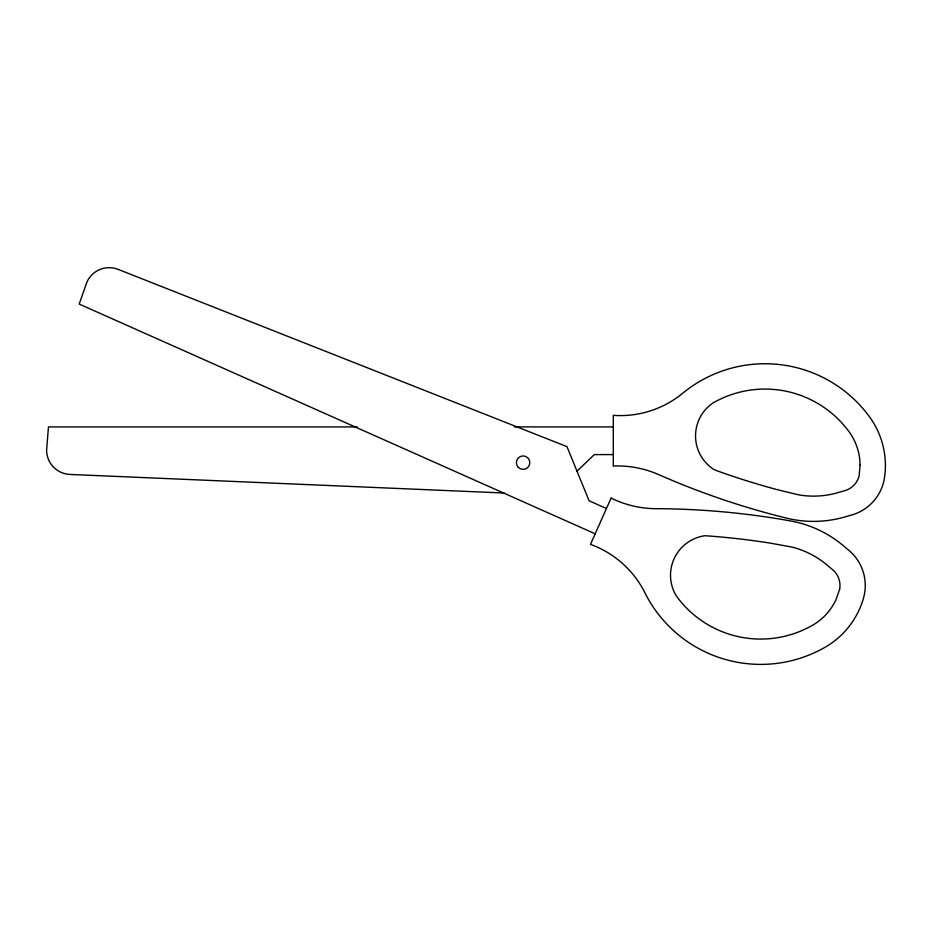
<?xml version="1.0" encoding="UTF-8"?>
<svg xmlns="http://www.w3.org/2000/svg" width="932" height="932" viewBox="0 0 932 932"><rect width="100%" height="100%" fill="white"/><g stroke="black" fill="none" stroke-linecap="round" stroke-linejoin="round"><path stroke-width="1.4" d="M576.792 471.371L594.313 454.595L613.303 454.595M357.084 426.903L48.464 426.903L46.6 450.086A24.36 24.36 0 0 0 69.923 474.435L504.142 493.016M514.313 426.903L613.303 426.903M606.452 508.511L589.094 500.787L566.971 446.626L118.119 269.371A24.36 24.36 0 0 0 86.909 282.128L79.185 304.065L595.187 533.803M860.085 464.928L859.129 475.856A20.679 20.679 0 0 1 845.452 490.5L835.002 493.459A87.818 87.818 0 0 1 798.538 494.834L776.706 489.521A752.543 752.543 0 0 1 714.401 469.821A39.89 39.89 0 0 1 712.724 403.125A104.163 104.163 0 0 1 849.017 431.702A57.295 57.295 0 0 1 860.073 464.928M839.674 589.071L836.097 599.451A57.295 57.295 0 0 1 812.471 625.302A104.163 104.163 0 0 1 676.329 595.967A39.89 39.89 0 0 1 705 535.725A752.543 752.543 0 0 1 769.937 543.065L792.037 547.084A87.818 87.818 0 0 1 824.785 563.184L833.126 570.128A20.679 20.679 0 0 1 839.674 589.071M611.101 498.072L590.492 544.37A98.256 98.256 0 0 1 644.921 592.81A129.466 129.466 0 0 0 825.006 647.309A82.668 82.668 0 0 0 863.533 597.948A45.948 45.948 0 0 0 846.419 548.4A113.087 113.087 0 0 0 790.511 520.93A777.789 777.789 0 0 0 656.116 508.686A102.473 102.473 0 0 1 611.101 498.072M613.303 466.023L613.303 415.346A98.256 98.256 0 0 0 682.737 393.222A129.466 129.466 0 0 1 869.416 416.686A82.668 82.668 0 0 1 884.538 477.452A45.948 45.948 0 0 1 848.761 515.757A113.087 113.087 0 0 1 786.503 518.11A777.789 777.789 0 0 1 658.749 474.633A102.473 102.473 0 0 0 613.303 466.023M518.355 467.386A6.71 6.71 0 0 0 529.574 464.381A6.71 6.71 0 0 0 521.361 456.179A6.71 6.71 0 0 0 518.355 467.386"/></g></svg>
